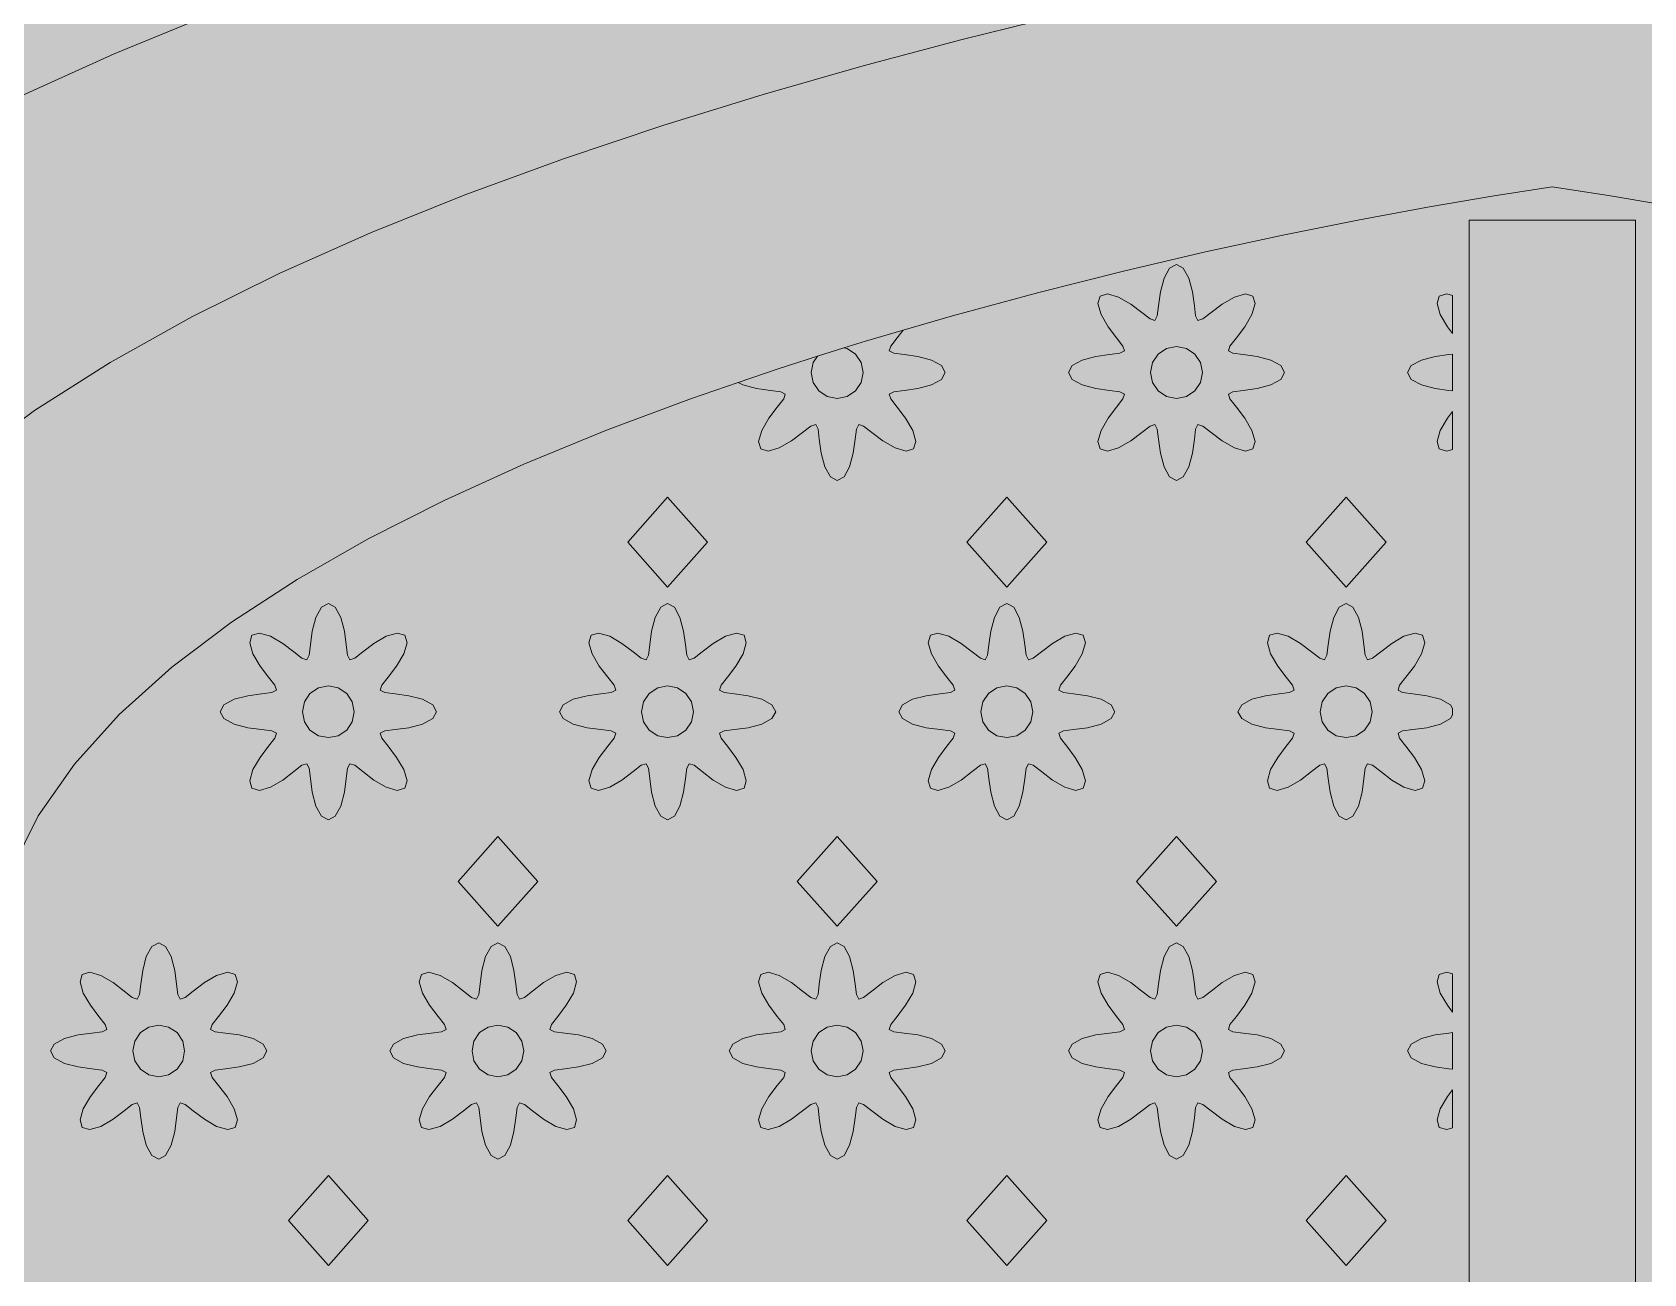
# Model space of a CAD drawing. Header units: millimetres. Extents: x -2000 to 16000, y -1200 to 12411.
# Drawn here: x 2279 to 3019, y 5074 to 5643 of the extents above; entities that cross this region are included whole.
import ezdxf

# ---------------------------------------------------------------- set-up
doc = ezdxf.new("R2010")
doc.units = ezdxf.units.MM
for name, color, linetype, lineweight, true_color in [('00_WHITE_BACKGROUND', 7, 'Continuous', 18, 0xffffff), ('03_FRAMES_DOORS', 7, 'Continuous', 18, 0x000000), ('06_ORNAMENT', 7, 'Continuous', 18, 0x000000)]:
    doc.layers.add(name, color=color, linetype=linetype, lineweight=lineweight, true_color=true_color)

msp = doc.modelspace()

# ---------------------------------------------------------------- linework, layer by layer
at = {"layer": '00_WHITE_BACKGROUND', "lineweight": 18, "true_color": 0xffffff}
msp.add_solid([(-2000, -1200), (16000, -1200), (-2000, 12410.687), (16000, 12410.687)], dxfattribs=at)
at = {"layer": '03_FRAMES_DOORS', "color": 7, "lineweight": 18, "true_color": 0x000000}
for points in [[(2857.4504, 5782.9924), (2817.5725, 5775.8015), (2770.5344, 5766.6412), (2721.5725, 5756.3664), (2671.1603, 5744.9924), (2619.7557, 5732.5038), (2567.8321, 5718.8702), (2515.8626, 5704.1069), (2464.3206, 5688.1985), (2413.6641, 5671.145), (2364.3664, 5652.9313), (2316.8855, 5633.5573), (2271.7099, 5613.0076), (2229.2977, 5591.2672), (2190.1221, 5568.3511), (2154.6412, 5544.229), (2123.3435, 5518.916), (2096.6718, 5492.3969), (2075.1298, 5464.6565), (2059.145, 5435.6794), (2049.2214, 5405.4809), (2045.8015, 5374.0458), (2045.8015, 4473.2824), (2152.6718, 4473.2824)], [(2885.1298, 5679.3893), (2875.4046, 5677.6183), (2835.8779, 5669.8473), (2794.2443, 5661.0076), (2750.9008, 5651.1145), (2706.2595, 5640.1374), (2660.7634, 5628.0916), (2614.8092, 5614.9466), (2568.7939, 5600.7176), (2523.1603, 5585.374), (2478.3206, 5568.9313), (2434.6718, 5551.374), (2392.6565, 5532.687), (2352.6565, 5512.8702), (2315.1145, 5491.9084), (2280.4275, 5469.8015), (2249.0229, 5446.5496), (2221.313, 5422.1374), (2197.7099, 5396.5649), (2178.626, 5369.8168), (2164.4885, 5341.8779), (2155.6947, 5312.7634), (2152.6718, 5282.4427), (2152.6718, 4473.2824)], [(3235.9847, 5517.8015), (3212.8244, 5524.0611), (3173.9847, 5533.8168), (3136.2595, 5542.6107), (3100.0153, 5550.4733), (3065.6183, 5557.374), (3033.4198, 5563.3435), (3003.8015, 5568.3969), (2977.0992, 5572.5191), (2950.3969, 5568.3969), (2920.7786, 5563.3435), (2888.5802, 5557.374), (2854.1832, 5550.4733), (2817.9389, 5542.6107), (2780.2137, 5533.8168), (2741.374, 5524.0611), (2701.771, 5513.3435), (2679.0687, 5506.7176), (2661.771, 5501.6641)], [(3015.2672, 4473.2824), (3015.2672, 5557.2519), (2938.9313, 5557.2519), (2938.9313, 4473.2824)], [(2621.7252, 5489.0229), (2603.4504, 5482.7481), (2582.0153, 5475.3893), (2542.9771, 5460.7634), (2504.9924, 5445.145), (2468.4122, 5428.5344), (2433.6031, 5410.9313), (2400.9313, 5392.3053), (2370.7481, 5372.6565), (2343.4046, 5351.9847), (2319.2824, 5330.2901), (2298.7481, 5307.542), (2282.1374, 5283.771), (2269.8168, 5258.9466), (2262.1679, 5233.0534), (2259.542, 5206.1069), (2259.542, 4473.2824)]]:
    msp.add_lwpolyline(points, dxfattribs=at)
at = {"layer": '06_ORNAMENT', "color": 7, "lineweight": 18, "true_color": 0x000000}
for points in [[(2754.9618, 5487.2824), (2756.6565, 5484.1374), (2761.2824, 5481.5878), (2767.5878, 5479.9237), (2773.9084, 5479.0534), (2778.6412, 5478.4733), (2780.7481, 5477.4046), (2780.0153, 5475.1603), (2777.084, 5471.4046), (2773.2214, 5466.3359), (2769.9389, 5460.7023), (2768.4733, 5455.6183), (2769.4962, 5452.1985), (2772.916, 5451.1756), (2778, 5452.6412), (2783.6336, 5455.9237), (2788.7023, 5459.771), (2792.458, 5462.7023), (2794.7023, 5463.4351), (2795.771, 5461.3435), (2796.3664, 5456.6107), (2797.2214, 5450.2901), (2798.8855, 5443.9847), (2801.4351, 5439.3588), (2804.5802, 5437.6641), (2807.7252, 5439.3588), (2810.2748, 5443.9847), (2811.9389, 5450.2901), (2812.7939, 5456.6107), (2813.3893, 5461.3435), (2814.458, 5463.4351), (2816.7023, 5462.7023), (2820.458, 5459.771), (2825.5267, 5455.9237), (2831.1603, 5452.6412), (2836.2443, 5451.1756), (2839.6641, 5452.1985), (2840.687, 5455.6183), (2839.2214, 5460.7023), (2835.9389, 5466.3359), (2832.0763, 5471.4046), (2829.145, 5475.1603), (2828.4122, 5477.4046), (2830.5191, 5478.4733), (2835.2519, 5479.0534), (2841.5725, 5479.9237), (2847.8779, 5481.5878), (2852.5038, 5484.1374), (2854.1985, 5487.2824), (2852.5038, 5490.4275), (2847.8779, 5492.9771), (2841.5725, 5494.6412), (2835.2519, 5495.4962), (2830.5191, 5496.0916), (2828.4122, 5497.1603), (2829.145, 5499.4046), (2832.0763, 5503.1603), (2835.9389, 5508.229), (2839.2214, 5513.8626), (2840.687, 5518.9466), (2839.6641, 5522.3664), (2836.2443, 5523.3893), (2831.1603, 5521.9237), (2825.5267, 5518.6412), (2820.458, 5514.7786), (2816.7023, 5511.8473), (2814.458, 5511.1145), (2813.3893, 5513.2214), (2812.7939, 5517.9542), (2811.9389, 5524.2595), (2810.2748, 5530.5649), (2807.7252, 5535.2061), (2804.5802, 5536.9008), (2801.4351, 5535.2061), (2798.8855, 5530.5649), (2797.2214, 5524.2595), (2796.3664, 5517.9542), (2795.771, 5513.2214), (2794.7023, 5511.1145), (2792.458, 5511.8473), (2788.7023, 5514.7786), (2783.6336, 5518.6412), (2778, 5521.9237), (2772.916, 5523.3893), (2769.4962, 5522.3664), (2768.4733, 5518.9466), (2769.9389, 5513.8626), (2773.2214, 5508.229), (2777.084, 5503.1603), (2780.0153, 5499.4046), (2780.7481, 5497.1603), (2778.6412, 5496.0916), (2773.9084, 5495.4962), (2767.5878, 5494.6412), (2761.2824, 5492.9771), (2756.6565, 5490.4275)], [(2924.1985, 5518.9466), (2925.6641, 5513.8626), (2928.9466, 5508.229), (2931.2977, 5505.145), (2931.2977, 5522.626), (2928.6412, 5523.3893), (2925.2214, 5522.3664)], [(2792.6718, 5487.2824), (2793.5725, 5482.7176), (2796.1527, 5478.855), (2800.0305, 5476.2748), (2804.5802, 5475.374), (2809.1298, 5476.2748), (2813.0076, 5478.855), (2815.5878, 5482.7176), (2816.4885, 5487.2824), (2815.5878, 5491.8321), (2813.0076, 5495.6947), (2809.1298, 5498.2748), (2804.5802, 5499.1908), (2800.0305, 5498.2748), (2796.1527, 5495.6947), (2793.5725, 5491.8321)], [(2910.687, 5487.2824), (2912.3817, 5484.1374), (2917.0076, 5481.5878), (2923.313, 5479.9237), (2929.6336, 5479.0534), (2931.2977, 5478.855), (2931.2977, 5495.7099), (2929.6336, 5495.4962), (2923.313, 5494.6412), (2917.0076, 5492.9771), (2912.3817, 5490.4275)], [(2924.1985, 5455.6183), (2925.2214, 5452.1985), (2928.6412, 5451.1756), (2931.2977, 5451.9389), (2931.2977, 5469.4198), (2928.9466, 5466.3359), (2925.6641, 5460.7023)], [(2552.6718, 5409.4198), (2570.9924, 5388.8092), (2589.313, 5409.4198), (2570.9924, 5430.0305)], [(2708.3969, 5409.4198), (2726.7176, 5388.8092), (2745.0382, 5409.4198), (2726.7176, 5430.0305)], [(2864.1221, 5409.4198), (2882.4427, 5388.8092), (2900.7634, 5409.4198), (2882.4427, 5430.0305)], [(2365.6489, 5331.5573), (2367.3435, 5328.4122), (2371.9695, 5325.8626), (2378.2748, 5324.1985), (2384.5954, 5323.3282), (2389.3282, 5322.7481), (2391.4351, 5321.6794), (2390.7023, 5319.4351), (2387.771, 5315.6794), (2383.9084, 5310.6107), (2380.626, 5304.9771), (2379.1603, 5299.8931), (2380.1832, 5296.4733), (2383.6031, 5295.4504), (2388.687, 5296.916), (2394.3206, 5300.1985), (2399.3893, 5304.0458), (2403.145, 5306.9771), (2405.3893, 5307.7099), (2406.458, 5305.6183), (2407.0534, 5300.8855), (2407.9084, 5294.5649), (2409.5725, 5288.2595), (2412.1221, 5283.6336), (2415.2672, 5281.9389), (2418.4122, 5283.6336), (2420.9618, 5288.2595), (2422.626, 5294.5649), (2423.4809, 5300.8855), (2424.0763, 5305.6183), (2425.145, 5307.7099), (2427.3893, 5306.9771), (2431.145, 5304.0458), (2436.2137, 5300.1985), (2441.8473, 5296.916), (2446.9313, 5295.4504), (2450.3511, 5296.4733), (2451.374, 5299.8931), (2449.9084, 5304.9771), (2446.626, 5310.6107), (2442.7634, 5315.6794), (2439.8321, 5319.4351), (2439.0992, 5321.6794), (2441.2061, 5322.7481), (2445.9389, 5323.3282), (2452.2595, 5324.1985), (2458.5649, 5325.8626), (2463.1908, 5328.4122), (2464.8855, 5331.5573), (2463.1908, 5334.7023), (2458.5649, 5337.2519), (2452.2595, 5338.916), (2445.9389, 5339.771), (2441.2061, 5340.3664), (2439.0992, 5341.4351), (2439.8321, 5343.6794), (2442.7634, 5347.4351), (2446.626, 5352.5038), (2449.9084, 5358.1374), (2451.374, 5363.2214), (2450.3511, 5366.6412), (2446.9313, 5367.6641), (2441.8473, 5366.1985), (2436.2137, 5362.916), (2431.145, 5359.0534), (2427.3893, 5356.1221), (2425.145, 5355.3893), (2424.0763, 5357.4962), (2423.4809, 5362.229), (2422.626, 5368.5344), (2420.9618, 5374.8397), (2418.4122, 5379.4809), (2415.2672, 5381.1756), (2412.1221, 5379.4809), (2409.5725, 5374.8397), (2407.9084, 5368.5344), (2407.0534, 5362.229), (2406.458, 5357.4962), (2405.3893, 5355.3893), (2403.145, 5356.1221), (2399.3893, 5359.0534), (2394.3206, 5362.916), (2388.687, 5366.1985), (2383.6031, 5367.6641), (2380.1832, 5366.6412), (2379.1603, 5363.2214), (2380.626, 5358.1374), (2383.9084, 5352.5038), (2387.771, 5347.4351), (2390.7023, 5343.6794), (2391.4351, 5341.4351), (2389.3282, 5340.3664), (2384.5954, 5339.771), (2378.2748, 5338.916), (2371.9695, 5337.2519), (2367.3435, 5334.7023)], [(2521.374, 5331.5573), (2523.0687, 5328.4122), (2527.6947, 5325.8626), (2534, 5324.1985), (2540.3206, 5323.3282), (2545.0534, 5322.7481), (2547.1603, 5321.6794), (2546.4275, 5319.4351), (2543.4962, 5315.6794), (2539.6336, 5310.6107), (2536.3511, 5304.9771), (2534.8855, 5299.8931), (2535.9084, 5296.4733), (2539.3282, 5295.4504), (2544.4122, 5296.916), (2550.0458, 5300.1985), (2555.1145, 5304.0458), (2558.8702, 5306.9771), (2561.1145, 5307.7099), (2562.1832, 5305.6183), (2562.7786, 5300.8855), (2563.6336, 5294.5649), (2565.2977, 5288.2595), (2567.8473, 5283.6336), (2570.9924, 5281.9389), (2574.1374, 5283.6336), (2576.687, 5288.2595), (2578.3511, 5294.5649), (2579.2061, 5300.8855), (2579.8015, 5305.6183), (2580.8702, 5307.7099), (2583.1145, 5306.9771), (2586.8702, 5304.0458), (2591.9389, 5300.1985), (2597.5725, 5296.916), (2602.6565, 5295.4504), (2606.0763, 5296.4733), (2607.0992, 5299.8931), (2605.6336, 5304.9771), (2602.3511, 5310.6107), (2598.4885, 5315.6794), (2595.5573, 5319.4351), (2594.8244, 5321.6794), (2596.9313, 5322.7481), (2601.6641, 5323.3282), (2607.9847, 5324.1985), (2614.2901, 5325.8626), (2618.916, 5328.4122), (2620.6107, 5331.5573), (2618.916, 5334.7023), (2614.2901, 5337.2519), (2607.9847, 5338.916), (2601.6641, 5339.771), (2596.9313, 5340.3664), (2594.8244, 5341.4351), (2595.5573, 5343.6794), (2598.4885, 5347.4351), (2602.3511, 5352.5038), (2605.6336, 5358.1374), (2607.0992, 5363.2214), (2606.0763, 5366.6412), (2602.6565, 5367.6641), (2597.5725, 5366.1985), (2591.9389, 5362.916), (2586.8702, 5359.0534), (2583.1145, 5356.1221), (2580.8702, 5355.3893), (2579.8015, 5357.4962), (2579.2061, 5362.229), (2578.3511, 5368.5344), (2576.687, 5374.8397), (2574.1374, 5379.4809), (2570.9924, 5381.1756), (2567.8473, 5379.4809), (2565.2977, 5374.8397), (2563.6336, 5368.5344), (2562.7786, 5362.229), (2562.1832, 5357.4962), (2561.1145, 5355.3893), (2558.8702, 5356.1221), (2555.1145, 5359.0534), (2550.0458, 5362.916), (2544.4122, 5366.1985), (2539.3282, 5367.6641), (2535.9084, 5366.6412), (2534.8855, 5363.2214), (2536.3511, 5358.1374), (2539.6336, 5352.5038), (2543.4962, 5347.4351), (2546.4275, 5343.6794), (2547.1603, 5341.4351), (2545.0534, 5340.3664), (2540.3206, 5339.771), (2534, 5338.916), (2527.6947, 5337.2519), (2523.0687, 5334.7023)], [(2677.0992, 5331.5573), (2678.7939, 5328.4122), (2683.4198, 5325.8626), (2689.7252, 5324.1985), (2696.0458, 5323.3282), (2700.7786, 5322.7481), (2702.8855, 5321.6794), (2702.1527, 5319.4351), (2699.2214, 5315.6794), (2695.3588, 5310.6107), (2692.0763, 5304.9771), (2690.6107, 5299.8931), (2691.6336, 5296.4733), (2695.0534, 5295.4504), (2700.1374, 5296.916), (2705.771, 5300.1985), (2710.8397, 5304.0458), (2714.5954, 5306.9771), (2716.8397, 5307.7099), (2717.9084, 5305.6183), (2718.5038, 5300.8855), (2719.3588, 5294.5649), (2721.0229, 5288.2595), (2723.5725, 5283.6336), (2726.7176, 5281.9389), (2729.8626, 5283.6336), (2732.4122, 5288.2595), (2734.0763, 5294.5649), (2734.9313, 5300.8855), (2735.5267, 5305.6183), (2736.5954, 5307.7099), (2738.8397, 5306.9771), (2742.5954, 5304.0458), (2747.6641, 5300.1985), (2753.2977, 5296.916), (2758.3817, 5295.4504), (2761.8015, 5296.4733), (2762.8244, 5299.8931), (2761.3588, 5304.9771), (2758.0763, 5310.6107), (2754.2137, 5315.6794), (2751.2824, 5319.4351), (2750.5496, 5321.6794), (2752.6565, 5322.7481), (2757.3893, 5323.3282), (2763.7099, 5324.1985), (2770.0153, 5325.8626), (2774.6412, 5328.4122), (2776.3359, 5331.5573), (2774.6412, 5334.7023), (2770.0153, 5337.2519), (2763.7099, 5338.916), (2757.3893, 5339.771), (2752.6565, 5340.3664), (2750.5496, 5341.4351), (2751.2824, 5343.6794), (2754.2137, 5347.4351), (2758.0763, 5352.5038), (2761.3588, 5358.1374), (2762.8244, 5363.2214), (2761.8015, 5366.6412), (2758.3817, 5367.6641), (2753.2977, 5366.1985), (2747.6641, 5362.916), (2742.5954, 5359.0534), (2738.8397, 5356.1221), (2736.5954, 5355.3893), (2735.5267, 5357.4962), (2734.9313, 5362.229), (2734.0763, 5368.5344), (2732.4122, 5374.8397), (2729.8626, 5379.4809), (2726.7176, 5381.1756), (2723.5725, 5379.4809), (2721.0229, 5374.8397), (2719.3588, 5368.5344), (2718.5038, 5362.229), (2717.9084, 5357.4962), (2716.8397, 5355.3893), (2714.5954, 5356.1221), (2710.8397, 5359.0534), (2705.771, 5362.916), (2700.1374, 5366.1985), (2695.0534, 5367.6641), (2691.6336, 5366.6412), (2690.6107, 5363.2214), (2692.0763, 5358.1374), (2695.3588, 5352.5038), (2699.2214, 5347.4351), (2702.1527, 5343.6794), (2702.8855, 5341.4351), (2700.7786, 5340.3664), (2696.0458, 5339.771), (2689.7252, 5338.916), (2683.4198, 5337.2519), (2678.7939, 5334.7023)], [(2832.8244, 5331.5573), (2834.5191, 5328.4122), (2839.145, 5325.8626), (2845.4504, 5324.1985), (2851.771, 5323.3282), (2856.5038, 5322.7481), (2858.6107, 5321.6794), (2857.8779, 5319.4351), (2854.9466, 5315.6794), (2851.084, 5310.6107), (2847.8015, 5304.9771), (2846.3359, 5299.8931), (2847.3588, 5296.4733), (2850.7786, 5295.4504), (2855.8626, 5296.916), (2861.4962, 5300.1985), (2866.5649, 5304.0458), (2870.3206, 5306.9771), (2872.5649, 5307.7099), (2873.6336, 5305.6183), (2874.229, 5300.8855), (2875.084, 5294.5649), (2876.7481, 5288.2595), (2879.2977, 5283.6336), (2882.4427, 5281.9389), (2885.5878, 5283.6336), (2888.1374, 5288.2595), (2889.8015, 5294.5649), (2890.6565, 5300.8855), (2891.2519, 5305.6183), (2892.3206, 5307.7099), (2894.5649, 5306.9771), (2898.3206, 5304.0458), (2903.3893, 5300.1985), (2909.0229, 5296.916), (2914.1069, 5295.4504), (2917.5267, 5296.4733), (2918.5496, 5299.8931), (2917.084, 5304.9771), (2913.8015, 5310.6107), (2909.9389, 5315.6794), (2907.0076, 5319.4351), (2906.2748, 5321.6794), (2908.3817, 5322.7481), (2913.1145, 5323.3282), (2919.4351, 5324.1985), (2925.7405, 5325.8626), (2930.3664, 5328.4122), (2931.2977, 5330.1374), (2931.2977, 5332.9618), (2930.3664, 5334.7023), (2925.7405, 5337.2519), (2919.4351, 5338.916), (2913.1145, 5339.771), (2908.3817, 5340.3664), (2906.2748, 5341.4351), (2907.0076, 5343.6794), (2909.9389, 5347.4351), (2913.8015, 5352.5038), (2917.084, 5358.1374), (2918.5496, 5363.2214), (2917.5267, 5366.6412), (2914.1069, 5367.6641), (2909.0229, 5366.1985), (2903.3893, 5362.916), (2898.3206, 5359.0534), (2894.5649, 5356.1221), (2892.3206, 5355.3893), (2891.2519, 5357.4962), (2890.6565, 5362.229), (2889.8015, 5368.5344), (2888.1374, 5374.8397), (2885.5878, 5379.4809), (2882.4427, 5381.1756), (2879.2977, 5379.4809), (2876.7481, 5374.8397), (2875.084, 5368.5344), (2874.229, 5362.229), (2873.6336, 5357.4962), (2872.5649, 5355.3893), (2870.3206, 5356.1221), (2866.5649, 5359.0534), (2861.4962, 5362.916), (2855.8626, 5366.1985), (2850.7786, 5367.6641), (2847.3588, 5366.6412), (2846.3359, 5363.2214), (2847.8015, 5358.1374), (2851.084, 5352.5038), (2854.9466, 5347.4351), (2857.8779, 5343.6794), (2858.6107, 5341.4351), (2856.5038, 5340.3664), (2851.771, 5339.771), (2845.4504, 5338.916), (2839.145, 5337.2519), (2834.5191, 5334.7023)], [(2403.3588, 5331.5573), (2404.2595, 5326.9924), (2406.8397, 5323.1298), (2410.7176, 5320.5496), (2415.2672, 5319.6489), (2419.8168, 5320.5496), (2423.6947, 5323.1298), (2426.2748, 5326.9924), (2427.1756, 5331.5573), (2426.2748, 5336.1069), (2423.6947, 5339.9695), (2419.8168, 5342.5496), (2415.2672, 5343.4656), (2410.7176, 5342.5496), (2406.8397, 5339.9695), (2404.2595, 5336.1069)], [(2559.084, 5331.5573), (2559.9847, 5326.9924), (2562.5649, 5323.1298), (2566.4427, 5320.5496), (2570.9924, 5319.6489), (2575.542, 5320.5496), (2579.4198, 5323.1298), (2582, 5326.9924), (2582.9008, 5331.5573), (2582, 5336.1069), (2579.4198, 5339.9695), (2575.542, 5342.5496), (2570.9924, 5343.4656), (2566.4427, 5342.5496), (2562.5649, 5339.9695), (2559.9847, 5336.1069)], [(2714.8092, 5331.5573), (2715.7099, 5326.9924), (2718.2901, 5323.1298), (2722.1679, 5320.5496), (2726.7176, 5319.6489), (2731.2672, 5320.5496), (2735.145, 5323.1298), (2737.7252, 5326.9924), (2738.626, 5331.5573), (2737.7252, 5336.1069), (2735.145, 5339.9695), (2731.2672, 5342.5496), (2726.7176, 5343.4656), (2722.1679, 5342.5496), (2718.2901, 5339.9695), (2715.7099, 5336.1069)], [(2870.5344, 5331.5573), (2871.4351, 5326.9924), (2874.0153, 5323.1298), (2877.8931, 5320.5496), (2882.4427, 5319.6489), (2886.9924, 5320.5496), (2890.8702, 5323.1298), (2893.4504, 5326.9924), (2894.3511, 5331.5573), (2893.4504, 5336.1069), (2890.8702, 5339.9695), (2886.9924, 5342.5496), (2882.4427, 5343.4656), (2877.8931, 5342.5496), (2874.0153, 5339.9695), (2871.4351, 5336.1069)], [(2474.8092, 5253.6947), (2493.1298, 5233.084), (2511.4504, 5253.6947), (2493.1298, 5274.3053)], [(2630.5344, 5253.6947), (2648.855, 5233.084), (2667.1756, 5253.6947), (2648.855, 5274.3053)], [(2786.2595, 5253.6947), (2804.5802, 5233.084), (2822.9008, 5253.6947), (2804.5802, 5274.3053)], [(2287.7863, 5175.8321), (2289.4809, 5172.687), (2294.1069, 5170.1374), (2300.4122, 5168.4733), (2306.7328, 5167.6031), (2311.4656, 5167.0229), (2313.5725, 5165.9542), (2312.8397, 5163.7099), (2309.9084, 5159.9542), (2306.0458, 5154.8855), (2302.7634, 5149.2519), (2301.2977, 5144.1679), (2302.3206, 5140.7481), (2305.7405, 5139.7252), (2310.8244, 5141.1908), (2316.458, 5144.4733), (2321.5267, 5148.3206), (2325.2824, 5151.2519), (2327.5267, 5151.9847), (2328.5954, 5149.8931), (2329.1908, 5145.1603), (2330.0458, 5138.8397), (2331.7099, 5132.5344), (2334.2595, 5127.9084), (2337.4046, 5126.2137), (2340.5496, 5127.9084), (2343.0992, 5132.5344), (2344.7634, 5138.8397), (2345.6183, 5145.1603), (2346.2137, 5149.8931), (2347.2824, 5151.9847), (2349.5267, 5151.2519), (2353.2824, 5148.3206), (2358.3511, 5144.4733), (2363.9847, 5141.1908), (2369.0687, 5139.7252), (2372.4885, 5140.7481), (2373.5115, 5144.1679), (2372.0458, 5149.2519), (2368.7634, 5154.8855), (2364.9008, 5159.9542), (2361.9695, 5163.7099), (2361.2366, 5165.9542), (2363.3435, 5167.0229), (2368.0763, 5167.6031), (2374.3969, 5168.4733), (2380.7023, 5170.1374), (2385.3282, 5172.687), (2387.0229, 5175.8321), (2385.3282, 5178.9771), (2380.7023, 5181.5267), (2374.3969, 5183.1908), (2368.0763, 5184.0458), (2363.3435, 5184.6412), (2361.2366, 5185.7099), (2361.9695, 5187.9542), (2364.9008, 5191.7099), (2368.7634, 5196.7786), (2372.0458, 5202.4122), (2373.5115, 5207.4962), (2372.4885, 5210.916), (2369.0687, 5211.9389), (2363.9847, 5210.4733), (2358.3511, 5207.1908), (2353.2824, 5203.3282), (2349.5267, 5200.3969), (2347.2824, 5199.6641), (2346.2137, 5201.771), (2345.6183, 5206.5038), (2344.7634, 5212.8092), (2343.0992, 5219.1145), (2340.5496, 5223.7557), (2337.4046, 5225.4504), (2334.2595, 5223.7557), (2331.7099, 5219.1145), (2330.0458, 5212.8092), (2329.1908, 5206.5038), (2328.5954, 5201.771), (2327.5267, 5199.6641), (2325.2824, 5200.3969), (2321.5267, 5203.3282), (2316.458, 5207.1908), (2310.8244, 5210.4733), (2305.7405, 5211.9389), (2302.3206, 5210.916), (2301.2977, 5207.4962), (2302.7634, 5202.4122), (2306.0458, 5196.7786), (2309.9084, 5191.7099), (2312.8397, 5187.9542), (2313.5725, 5185.7099), (2311.4656, 5184.6412), (2306.7328, 5184.0458), (2300.4122, 5183.1908), (2294.1069, 5181.5267), (2289.4809, 5178.9771)], [(2443.5115, 5175.8321), (2445.2061, 5172.687), (2449.8321, 5170.1374), (2456.1374, 5168.4733), (2462.458, 5167.6031), (2467.1908, 5167.0229), (2469.2977, 5165.9542), (2468.5649, 5163.7099), (2465.6336, 5159.9542), (2461.771, 5154.8855), (2458.4885, 5149.2519), (2457.0229, 5144.1679), (2458.0458, 5140.7481), (2461.4656, 5139.7252), (2466.5496, 5141.1908), (2472.1832, 5144.4733), (2477.2519, 5148.3206), (2481.0076, 5151.2519), (2483.2519, 5151.9847), (2484.3206, 5149.8931), (2484.916, 5145.1603), (2485.771, 5138.8397), (2487.4351, 5132.5344), (2489.9847, 5127.9084), (2493.1298, 5126.2137), (2496.2748, 5127.9084), (2498.8244, 5132.5344), (2500.4885, 5138.8397), (2501.3435, 5145.1603), (2501.9389, 5149.8931), (2503.0076, 5151.9847), (2505.2519, 5151.2519), (2509.0076, 5148.3206), (2514.0763, 5144.4733), (2519.7099, 5141.1908), (2524.7939, 5139.7252), (2528.2137, 5140.7481), (2529.2366, 5144.1679), (2527.771, 5149.2519), (2524.4885, 5154.8855), (2520.626, 5159.9542), (2517.6947, 5163.7099), (2516.9618, 5165.9542), (2519.0687, 5167.0229), (2523.8015, 5167.6031), (2530.1221, 5168.4733), (2536.4275, 5170.1374), (2541.0534, 5172.687), (2542.7481, 5175.8321), (2541.0534, 5178.9771), (2536.4275, 5181.5267), (2530.1221, 5183.1908), (2523.8015, 5184.0458), (2519.0687, 5184.6412), (2516.9618, 5185.7099), (2517.6947, 5187.9542), (2520.626, 5191.7099), (2524.4885, 5196.7786), (2527.771, 5202.4122), (2529.2366, 5207.4962), (2528.2137, 5210.916), (2524.7939, 5211.9389), (2519.7099, 5210.4733), (2514.0763, 5207.1908), (2509.0076, 5203.3282), (2505.2519, 5200.3969), (2503.0076, 5199.6641), (2501.9389, 5201.771), (2501.3435, 5206.5038), (2500.4885, 5212.8092), (2498.8244, 5219.1145), (2496.2748, 5223.7557), (2493.1298, 5225.4504), (2489.9847, 5223.7557), (2487.4351, 5219.1145), (2485.771, 5212.8092), (2484.916, 5206.5038), (2484.3206, 5201.771), (2483.2519, 5199.6641), (2481.0076, 5200.3969), (2477.2519, 5203.3282), (2472.1832, 5207.1908), (2466.5496, 5210.4733), (2461.4656, 5211.9389), (2458.0458, 5210.916), (2457.0229, 5207.4962), (2458.4885, 5202.4122), (2461.771, 5196.7786), (2465.6336, 5191.7099), (2468.5649, 5187.9542), (2469.2977, 5185.7099), (2467.1908, 5184.6412), (2462.458, 5184.0458), (2456.1374, 5183.1908), (2449.8321, 5181.5267), (2445.2061, 5178.9771)], [(2599.2366, 5175.8321), (2600.9313, 5172.687), (2605.5573, 5170.1374), (2611.8626, 5168.4733), (2618.1832, 5167.6031), (2622.916, 5167.0229), (2625.0229, 5165.9542), (2624.2901, 5163.7099), (2621.3588, 5159.9542), (2617.4962, 5154.8855), (2614.2137, 5149.2519), (2612.7481, 5144.1679), (2613.771, 5140.7481), (2617.1908, 5139.7252), (2622.2748, 5141.1908), (2627.9084, 5144.4733), (2632.9771, 5148.3206), (2636.7328, 5151.2519), (2638.9771, 5151.9847), (2640.0458, 5149.8931), (2640.6412, 5145.1603), (2641.4962, 5138.8397), (2643.1603, 5132.5344), (2645.7099, 5127.9084), (2648.855, 5126.2137), (2652, 5127.9084), (2654.5496, 5132.5344), (2656.2137, 5138.8397), (2657.0687, 5145.1603), (2657.6641, 5149.8931), (2658.7328, 5151.9847), (2660.9771, 5151.2519), (2664.7328, 5148.3206), (2669.8015, 5144.4733), (2675.4351, 5141.1908), (2680.5191, 5139.7252), (2683.9389, 5140.7481), (2684.9618, 5144.1679), (2683.4962, 5149.2519), (2680.2137, 5154.8855), (2676.3511, 5159.9542), (2673.4198, 5163.7099), (2672.687, 5165.9542), (2674.7939, 5167.0229), (2679.5267, 5167.6031), (2685.8473, 5168.4733), (2692.1527, 5170.1374), (2696.7786, 5172.687), (2698.4733, 5175.8321), (2696.7786, 5178.9771), (2692.1527, 5181.5267), (2685.8473, 5183.1908), (2679.5267, 5184.0458), (2674.7939, 5184.6412), (2672.687, 5185.7099), (2673.4198, 5187.9542), (2676.3511, 5191.7099), (2680.2137, 5196.7786), (2683.4962, 5202.4122), (2684.9618, 5207.4962), (2683.9389, 5210.916), (2680.5191, 5211.9389), (2675.4351, 5210.4733), (2669.8015, 5207.1908), (2664.7328, 5203.3282), (2660.9771, 5200.3969), (2658.7328, 5199.6641), (2657.6641, 5201.771), (2657.0687, 5206.5038), (2656.2137, 5212.8092), (2654.5496, 5219.1145), (2652, 5223.7557), (2648.855, 5225.4504), (2645.7099, 5223.7557), (2643.1603, 5219.1145), (2641.4962, 5212.8092), (2640.6412, 5206.5038), (2640.0458, 5201.771), (2638.9771, 5199.6641), (2636.7328, 5200.3969), (2632.9771, 5203.3282), (2627.9084, 5207.1908), (2622.2748, 5210.4733), (2617.1908, 5211.9389), (2613.771, 5210.916), (2612.7481, 5207.4962), (2614.2137, 5202.4122), (2617.4962, 5196.7786), (2621.3588, 5191.7099), (2624.2901, 5187.9542), (2625.0229, 5185.7099), (2622.916, 5184.6412), (2618.1832, 5184.0458), (2611.8626, 5183.1908), (2605.5573, 5181.5267), (2600.9313, 5178.9771)], [(2754.9618, 5175.8321), (2756.6565, 5172.687), (2761.2824, 5170.1374), (2767.5878, 5168.4733), (2773.9084, 5167.6031), (2778.6412, 5167.0229), (2780.7481, 5165.9542), (2780.0153, 5163.7099), (2777.084, 5159.9542), (2773.2214, 5154.8855), (2769.9389, 5149.2519), (2768.4733, 5144.1679), (2769.4962, 5140.7481), (2772.916, 5139.7252), (2778, 5141.1908), (2783.6336, 5144.4733), (2788.7023, 5148.3206), (2792.458, 5151.2519), (2794.7023, 5151.9847), (2795.771, 5149.8931), (2796.3664, 5145.1603), (2797.2214, 5138.8397), (2798.8855, 5132.5344), (2801.4351, 5127.9084), (2804.5802, 5126.2137), (2807.7252, 5127.9084), (2810.2748, 5132.5344), (2811.9389, 5138.8397), (2812.7939, 5145.1603), (2813.3893, 5149.8931), (2814.458, 5151.9847), (2816.7023, 5151.2519), (2820.458, 5148.3206), (2825.5267, 5144.4733), (2831.1603, 5141.1908), (2836.2443, 5139.7252), (2839.6641, 5140.7481), (2840.687, 5144.1679), (2839.2214, 5149.2519), (2835.9389, 5154.8855), (2832.0763, 5159.9542), (2829.145, 5163.7099), (2828.4122, 5165.9542), (2830.5191, 5167.0229), (2835.2519, 5167.6031), (2841.5725, 5168.4733), (2847.8779, 5170.1374), (2852.5038, 5172.687), (2854.1985, 5175.8321), (2852.5038, 5178.9771), (2847.8779, 5181.5267), (2841.5725, 5183.1908), (2835.2519, 5184.0458), (2830.5191, 5184.6412), (2828.4122, 5185.7099), (2829.145, 5187.9542), (2832.0763, 5191.7099), (2835.9389, 5196.7786), (2839.2214, 5202.4122), (2840.687, 5207.4962), (2839.6641, 5210.916), (2836.2443, 5211.9389), (2831.1603, 5210.4733), (2825.5267, 5207.1908), (2820.458, 5203.3282), (2816.7023, 5200.3969), (2814.458, 5199.6641), (2813.3893, 5201.771), (2812.7939, 5206.5038), (2811.9389, 5212.8092), (2810.2748, 5219.1145), (2807.7252, 5223.7557), (2804.5802, 5225.4504), (2801.4351, 5223.7557), (2798.8855, 5219.1145), (2797.2214, 5212.8092), (2796.3664, 5206.5038), (2795.771, 5201.771), (2794.7023, 5199.6641), (2792.458, 5200.3969), (2788.7023, 5203.3282), (2783.6336, 5207.1908), (2778, 5210.4733), (2772.916, 5211.9389), (2769.4962, 5210.916), (2768.4733, 5207.4962), (2769.9389, 5202.4122), (2773.2214, 5196.7786), (2777.084, 5191.7099), (2780.0153, 5187.9542), (2780.7481, 5185.7099), (2778.6412, 5184.6412), (2773.9084, 5184.0458), (2767.5878, 5183.1908), (2761.2824, 5181.5267), (2756.6565, 5178.9771)], [(2924.1985, 5207.4962), (2925.6641, 5202.4122), (2928.9466, 5196.7786), (2931.2977, 5193.6947), (2931.2977, 5211.1756), (2928.6412, 5211.9389), (2925.2214, 5210.916)], [(2325.4962, 5175.8321), (2326.3969, 5171.2672), (2328.9771, 5167.4046), (2332.855, 5164.8244), (2337.4046, 5163.9237), (2341.9542, 5164.8244), (2345.8321, 5167.4046), (2348.4122, 5171.2672), (2349.313, 5175.8321), (2348.4122, 5180.3817), (2345.8321, 5184.2443), (2341.9542, 5186.8244), (2337.4046, 5187.7405), (2332.855, 5186.8244), (2328.9771, 5184.2443), (2326.3969, 5180.3817)], [(2481.2214, 5175.8321), (2482.1221, 5171.2672), (2484.7023, 5167.4046), (2488.5802, 5164.8244), (2493.1298, 5163.9237), (2497.6794, 5164.8244), (2501.5573, 5167.4046), (2504.1374, 5171.2672), (2505.0382, 5175.8321), (2504.1374, 5180.3817), (2501.5573, 5184.2443), (2497.6794, 5186.8244), (2493.1298, 5187.7405), (2488.5802, 5186.8244), (2484.7023, 5184.2443), (2482.1221, 5180.3817)], [(2636.9466, 5175.8321), (2637.8473, 5171.2672), (2640.4275, 5167.4046), (2644.3053, 5164.8244), (2648.855, 5163.9237), (2653.4046, 5164.8244), (2657.2824, 5167.4046), (2659.8626, 5171.2672), (2660.7634, 5175.8321), (2659.8626, 5180.3817), (2657.2824, 5184.2443), (2653.4046, 5186.8244), (2648.855, 5187.7405), (2644.3053, 5186.8244), (2640.4275, 5184.2443), (2637.8473, 5180.3817)], [(2792.6718, 5175.8321), (2793.5725, 5171.2672), (2796.1527, 5167.4046), (2800.0305, 5164.8244), (2804.5802, 5163.9237), (2809.1298, 5164.8244), (2813.0076, 5167.4046), (2815.5878, 5171.2672), (2816.4885, 5175.8321), (2815.5878, 5180.3817), (2813.0076, 5184.2443), (2809.1298, 5186.8244), (2804.5802, 5187.7405), (2800.0305, 5186.8244), (2796.1527, 5184.2443), (2793.5725, 5180.3817)], [(2910.687, 5175.8321), (2912.3817, 5172.687), (2917.0076, 5170.1374), (2923.313, 5168.4733), (2929.6336, 5167.6031), (2931.2977, 5167.4046), (2931.2977, 5184.2595), (2929.6336, 5184.0458), (2923.313, 5183.1908), (2917.0076, 5181.5267), (2912.3817, 5178.9771)], [(2924.1985, 5144.1679), (2925.2214, 5140.7481), (2928.6412, 5139.7252), (2931.2977, 5140.4885), (2931.2977, 5157.9695), (2928.9466, 5154.8855), (2925.6641, 5149.2519)], [(2396.9466, 5097.9695), (2415.2672, 5077.3588), (2433.5878, 5097.9695), (2415.2672, 5118.5802)], [(2552.6718, 5097.9695), (2570.9924, 5077.3588), (2589.313, 5097.9695), (2570.9924, 5118.5802)], [(2708.3969, 5097.9695), (2726.7176, 5077.3588), (2745.0382, 5097.9695), (2726.7176, 5118.5802)], [(2864.1221, 5097.9695), (2882.4427, 5077.3588), (2900.7634, 5097.9695), (2882.4427, 5118.5802)]]:
    msp.add_lwpolyline(points, close=True, dxfattribs=at)
for points in [[(2603.4504, 5482.7481), (2605.5573, 5481.5878), (2611.8626, 5479.9237), (2618.1832, 5479.0534), (2622.916, 5478.4733), (2625.0229, 5477.4046), (2624.2901, 5475.1603), (2621.3588, 5471.4046), (2617.4962, 5466.3359), (2614.2137, 5460.7023), (2612.7481, 5455.6183), (2613.771, 5452.1985), (2617.1908, 5451.1756), (2622.2748, 5452.6412), (2627.9084, 5455.9237), (2632.9771, 5459.771), (2636.7328, 5462.7023), (2638.9771, 5463.4351), (2640.0458, 5461.3435), (2640.6412, 5456.6107), (2641.4962, 5450.2901), (2643.1603, 5443.9847), (2645.7099, 5439.3588), (2648.855, 5437.6641), (2652, 5439.3588), (2654.5496, 5443.9847), (2656.2137, 5450.2901), (2657.0687, 5456.6107), (2657.6641, 5461.3435), (2658.7328, 5463.4351), (2660.9771, 5462.7023), (2664.7328, 5459.771), (2669.8015, 5455.9237), (2675.4351, 5452.6412), (2680.5191, 5451.1756), (2683.9389, 5452.1985), (2684.9618, 5455.6183), (2683.4962, 5460.7023), (2680.2137, 5466.3359), (2676.3511, 5471.4046), (2673.4198, 5475.1603), (2672.687, 5477.4046), (2674.7939, 5478.4733), (2679.5267, 5479.0534), (2685.8473, 5479.9237), (2692.1527, 5481.5878), (2696.7786, 5484.1374), (2698.4733, 5487.2824), (2696.7786, 5490.4275), (2692.1527, 5492.9771), (2685.8473, 5494.6412), (2679.5267, 5495.4962), (2674.7939, 5496.0916), (2672.687, 5497.1603), (2673.4198, 5499.4046), (2676.3511, 5503.1603), (2679.0687, 5506.7176)], [(2639.7863, 5494.7176), (2637.8473, 5491.8321), (2636.9466, 5487.2824), (2637.8473, 5482.7176), (2640.4275, 5478.855), (2644.3053, 5476.2748), (2648.855, 5475.374), (2653.4046, 5476.2748), (2657.2824, 5478.855), (2659.8626, 5482.7176), (2660.7634, 5487.2824), (2659.8626, 5491.8321), (2657.2824, 5495.6947), (2653.4046, 5498.2748), (2651.9542, 5498.5649)], [(2651.9542, 5498.5649), (2639.7863, 5494.7176)], [(2661.771, 5501.6641), (2651.9542, 5498.5649)], [(2639.7863, 5494.7176), (2621.7252, 5489.0229)]]:
    msp.add_lwpolyline(points, dxfattribs=at)

doc.saveas('drawing.dxf')
